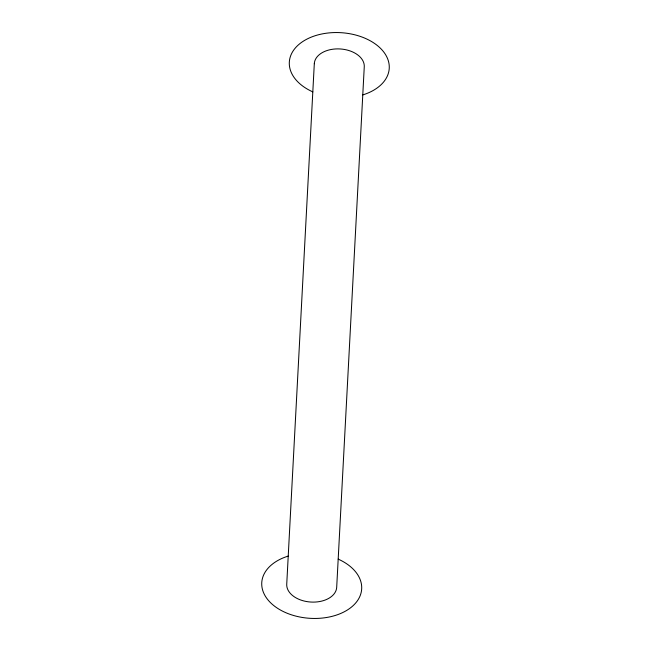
<?xml version="1.0" encoding="UTF-8"?>
<svg xmlns="http://www.w3.org/2000/svg" width="651" height="651" viewBox="0 0 651 651"><rect width="100%" height="100%" fill="white"/><g stroke="black" fill="none" stroke-linecap="round" stroke-linejoin="round"><path stroke-width="0.98" d="M338.195 559.119A50.062 32.583 3.8 0 1 348.887 609.019A50.062 32.583 3.8 0 1 272.33 604.364A50.062 32.583 3.8 0 1 288.222 556.084M312.805 91.881A50.062 32.583 3.8 0 1 302.113 41.981A50.062 32.583 3.8 0 1 378.67 46.636A50.062 32.583 3.8 0 1 362.778 94.916M314.303 63.708L286.733 584.264A25.031 16.291 3.8 0 0 310.852 602.045A25.031 16.291 3.8 0 0 336.697 587.292L364.267 66.736A25.031 16.291 3.8 0 0 340.147 48.955A25.031 16.291 3.8 0 0 314.303 63.708"/></g></svg>
